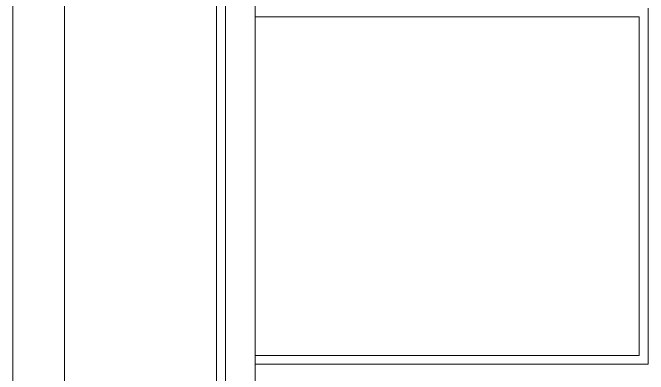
# Model space of a CAD drawing. Header units: inches. Extents: x -5096374 to -5070857, y -3259973 to -3243900.
# Drawn here: x -5078845.57 to -5078827.86, y -3259136.43 to -3259126.37 of the extents above; entities that cross this region are included whole.
import ezdxf

# ---------------------------------------------------------------- set-up
doc = ezdxf.new("R2010")
doc.units = ezdxf.units.IN
doc.header["$LTSCALE"] = 2
doc.header["$MEASUREMENT"] = 0
doc.layers.add('window', color=4, linetype='CONTINUOUS', lineweight=13)

msp = doc.modelspace()

# ---------------------------------------------------------------- linework, layer by layer
at = {"layer": 'window'}
for p, q in [((-5078845.574, -3259161.839), (-5078845.574, -3259077.839)), ((-5078844.128, -3259160.393), (-5078844.128, -3259079.422)), ((-5078839.646, -3259083.769), (-5078839.646, -3259155.911)), ((-5078838.818, -3259155.083), (-5078838.818, -3259084.573)), ((-5078839.898, -3259156.163), (-5078839.898, -3259123.591)), ((-5078827.862, -3259136.154), (-5078827.862, -3259126.236)), ((-5078828.114, -3259126.48), (-5078838.818, -3259126.48)), ((-5078828.114, -3259126.48), (-5078828.114, -3259135.909)), ((-5078828.114, -3259135.909), (-5078838.818, -3259135.909)), ((-5078838.818, -3259136.154), (-5078827.862, -3259136.154))]:
    msp.add_line(p, q, dxfattribs=at)

doc.saveas('drawing.dxf')
